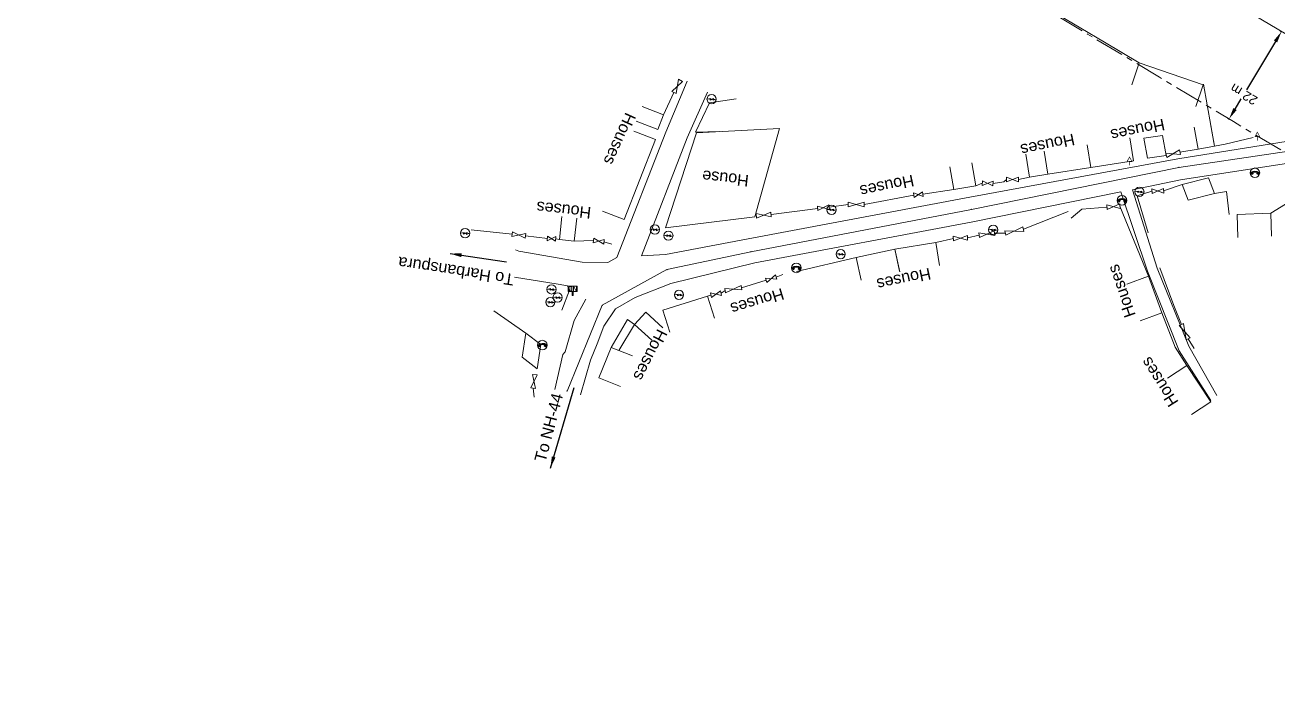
# Model space of a CAD drawing. Header units: metres. Extents: x 593168 to 611286, y 3401475 to 3412398.
# Drawn here: x 609917 to 610187.5, y 3402023.4 to 3402167.2 of the extents above; entities that cross this region are included whole.
import ezdxf
from ezdxf.enums import TextEntityAlignment as Align

# ---------------------------------------------------------------- set-up
doc = ezdxf.new("R2010")
doc.units = ezdxf.units.M
doc.header["$MEASUREMENT"] = 0
doc.linetypes.add('CENTER', pattern=[2, 1.25, -0.25, 0.25, -0.25])
doc.layers.get('Defpoints').update_dxf_attribs({"lineweight": 0})
for name, color, linetype, lineweight in [('Commercial Building Pucca', 251, 'Continuous', 0), ('Commercial Building Semipucca', 251, 'Continuous', 0), ('Compound Wall', 251, 'Continuous', 0), ('DFCC BOUNDARY', 6, 'CENTER', 0), ('Electric Pole', 251, 'Continuous', 0), ('Existing IR Track', 7, 'Continuous', 0), ('Gate', 251, 'Continuous', 0), ('Name Board', 251, 'Continuous', 0), ('Residential Building Pucca', 251, 'Continuous', 0), ('Residential Building Semipucca', 251, 'Continuous', 0), ('Sign Board', 251, 'Continuous', 0), ('Subroad Centre', 34, 'Continuous', 0), ('Subroad Edge', 34, 'Continuous', 0), ('Telephone_Pole', 251, 'Continuous', 0), ('Text1', 251, 'Continuous', 0)]:
    doc.layers.add(name, color=color, linetype=linetype, lineweight=lineweight)
doc.styles.add('NB', font='swissbo.ttf', dxfattribs={"height": 1.5})
doc.styles.get("Standard").update_dxf_attribs({"font": 'arial.ttf'})
doc.styles.add('Style-Arial', font='arial.ttf')
doc.dimstyles.new('ISO-25', dxfattribs={"dimtxt": 2.5, "dimasz": 2.5, "dimexe": 1.25, "dimexo": 0.625, "dimtad": 1, "dimtxsty": 'Standard', "dimcen": 2.5, "dimadec": 0, "dimazin": 0, "dimtfac": 1, "dimtmove": 0, "dimatfit": 3, "dimfxl": 1, "dimarcsym": 0})
doc.dimstyles.get("Standard").update_dxf_attribs({"dimtxt": 2.5, "dimasz": 0.18, "dimexe": 0.18, "dimexo": 0.0625, "dimgap": 0.09, "dimtad": 0, "dimtih": 1, "dimtoh": 1, "dimdec": 3, "dimzin": 0, "dimdsep": 46, "dimtxsty": 'Standard', "dimcen": 0.09, "dimaunit": 1, "dimadec": 4, "dimazin": 0, "dimtfac": 1, "dimtdec": 3, "dimtofl": 0, "dimtmove": 0, "dimatfit": 3, "dimfxl": 1, "dimtolj": 1, "dimtzin": 0, "dimarcsym": 0})

# ---------------------------------------------------------------- blocks, each defined once
blk = doc.blocks.new('GT')
at = {"layer": 'Gate'}
for p, q in [((-0.5, -0.5), (-0.5, 0.5)), ((-0.5, 0.5), (0.5, -0.5)), ((0.5, 0.5), (0.5, -0.5))]:
    blk.add_line(p, q, dxfattribs=at)
blk.add_lwpolyline([(0.5, 0.5), (-0.5, -0.5)], dxfattribs=at)
blk = doc.blocks.new('EP')
blk.add_hatch(color=8).paths.add_polyline_path([(-0.21, -0.05), (-0.21, 0.16), (-0.93, -0.01), (-0.31, 0.07), (-0.31, -0.19), (0.31, 0), (0.31, -0.24), (0.94, -0.01), (0.41, -0.1), (0.43, 0.15)])
at = {"color": 8}
for p, q in [((-0.93, -0.01), (-0.21, 0.16)), ((-0.31, 0.07), (-0.93, -0.01)), ((-0.31, -0.19), (-0.31, 0.07)), ((0.31, 0), (-0.31, -0.19)), ((-0.21, 0.16), (-0.21, -0.05)), ((-0.21, -0.05), (0.43, 0.15)), ((0.31, -0.24), (0.31, 0)), ((0.43, 0.15), (0.41, -0.1)), ((0.94, -0.01), (0.31, -0.24)), ((0.41, -0.1), (0.94, -0.01))]:
    blk.add_line(p, q, dxfattribs=at)
blk.add_circle((0, 0), 1, dxfattribs=at)
blk = doc.blocks.new('NB')
for p, q in [((-0.98, 0.82), (-0.98, 1.98)), ((-0.98, 1.98), (0.98, 1.98)), ((-0.98, 0.82), (0.98, 0.82)), ((-0.13, 0.82), (-0.13, 0)), ((-0.13, 0), (0.13, 0)), ((0.13, 0.82), (0.13, 0)), ((0.98, 1.98), (0.98, 0.82))]:
    blk.add_line(p, q)
at = {"style": 'NB', "width": 1.025371}
blk.add_text('NB', height=0.988, rotation=180, dxfattribs=at).set_placement((0, 1.39), align=Align.MIDDLE)
blk = doc.blocks.new('TP')
at = {"layer": 'Telephone_Pole'}
blk.add_hatch(color=8, dxfattribs=at).paths.add_polyline_path([(0.49, 0.08, -0.516403), (0.5, 0.04, 0.157799), (0.42, -0.19, 0.257253), (0.43, -0.21), (0.7, -0.4, 0.297943), (0.73, -0.4, 0.213635), (0.94, -0.09, 0.292624), (0.86, 0.1, 0.314672), (-0.86, 0.1, 0.297888), (-0.94, -0.1, 0.205841), (-0.73, -0.4, 0.297943), (-0.7, -0.4), (-0.43, -0.21, 0.257253), (-0.42, -0.19, 0.155164), (-0.5, 0.04, -0.510878), (-0.49, 0.08, -0.167449)])
at = {"layer": 'Telephone_Pole', "color": 8}
for p, q in [((-0.7, -0.4), (-0.43, -0.21)), ((-0.44, -0.22), (-0.44, -0.22)), ((0.7, -0.4), (0.43, -0.21)), ((0.44, -0.22), (0.44, -0.22))]:
    blk.add_line(p, q, dxfattribs=at)
blk.add_circle((0, 0), 1.03, dxfattribs=at)
for centre, radius, start, end in [((0.01, -1.13), 1.5, 55.3659, 125.2353), ((-0.48, 0.05), 0.0243, 109.2181, 217.464), ((-0.82, -0.21), 0.402, 2.1844, 37.464), ((0.01, -1.34), 1.5, 71.1943, 109.2181), ((0.82, -0.21), 0.402, 141.9464, 177.8156), ((0.48, 0.06), 0.0243, 321.9464, 71.1943), ((0.75, -0.06), 0.194, 350.1231, 55.3659), ((-0.44, -0.19), 0.0258, 304.4776, 2.1844), ((0.44, -0.19), 0.0258, 177.8156, 235.5224), ((0.72, -0.38), 0.0258, 235.5224, 301.8866), ((0.49, -0.01), 0.462, 301.8866, 350.1231)]:
    blk.add_arc(centre, radius, start, end, dxfattribs=at)
blk = doc.blocks.new('TSB')
at = {"const_width": 0.132}
blk.add_lwpolyline([(-0.51, 0.84), (0.54, 0.84), (0, 1.85)], close=True, dxfattribs=at)
at = {"const_width": 0.142}
blk.add_lwpolyline([(0, 0.84), (0, 0)], dxfattribs=at)
blk = doc.blocks.new('*D245')
at = {"layer": 'Defpoints', "color": 0, "linetype": 'ByBlock', "ltscale": 5, "transparency": 16777216}
for p in [(610187.85, 3402166.01), (610188.22, 3402165.78), (610176.53, 3402147.14)]:
    blk.add_point(p, dxfattribs=at)
at = {"layer": 'DFCC BOUNDARY', "color": 0, "linetype": 'ByBlock', "lineweight": -2, "ltscale": 5, "transparency": 16777216}
for p, q in [((610187.95, 3402165.94), (610188.33, 3402165.72)), ((610186.94, 3402163.64), (610180.67, 3402153.19)), ((610178.2, 3402149.06), (610179.51, 3402151.25)), ((610176.64, 3402147.07), (610177.02, 3402146.85))]:
    blk.add_line(p, q, dxfattribs=at)
at = {"layer": 'DFCC BOUNDARY', "color": 0, "linetype": 'ByBlock', "ltscale": 5, "transparency": 16777216}
for points in [[(610186.58, 3402163.85), (610187.29, 3402163.42), (610188.22, 3402165.78)], [(610177.84, 3402149.27), (610178.55, 3402148.84), (610176.91, 3402146.91)]]:
    blk.add_solid(points, dxfattribs=at)
at = {"layer": 'DFCC BOUNDARY', "color": 0, "linetype": 'ByBlock', "ltscale": 5, "transparency": 16777216, "insert": (610180.09, 3402152.22), "char_height": 2, "attachment_point": 5, "rotation": 149, "style": 'Style-Arial'}
blk.add_mtext('\\A1;22 m', dxfattribs=at)
blk = doc.blocks.new('TerminatorOpen_0.5')
at = {"color": 0, "linetype": 'ByBlock', "lineweight": -2}
for q in [(-1, 0.25), (-1, 0), (-1, -0.25)]:
    blk.add_line((0, 0), q, dxfattribs=at)

msp = doc.modelspace()

# ---------------------------------------------------------------- linework, layer by layer
at = {"layer": 'Commercial Building Pucca'}
for points in [[(610172.8917, 3402145.8721, 264.5027), (610173.7913, 3402141.0386, 263.9018), (610170.2641, 3402140.3557, 263.9348), (610169.3723, 3402145.1478, 263.9348)], [(610178.8261, 3402121.303, 265.4173), (610178.622, 3402126.2973, 265.4173), (610185.889, 3402126.5942, 266.3681), (610186.093, 3402121.5998, 266.3681)], [(610056.1568, 3402100.8333, 263.6448), (610054.6479, 3402105.5986, 263.6448), (610064.2881, 3402108.6512, 262.9501), (610065.797, 3402103.8858, 262.9501)], [(610163.6409, 3402090.9369, 266.9419), (610167.8208, 3402093.6781, 266.9419), (610172.965, 3402085.8339, 268.2915), (610168.7851, 3402083.0928, 268.2915)]]:
    msp.add_polyline3d(points, dxfattribs=at)
for points in [[(610163.3595, 3402139.0486, 263.7438), (610159.3105, 3402138.4258, 263.6009), (610158.5094, 3402142.7332, 263.3279), (610162.5609, 3402143.3563, 263.3279)], [(610166.7646, 3402132.7666, 264.1467), (610172.4824, 3402134.2212, 264.1437), (610173.7699, 3402130.7919, 263.9158), (610168.052, 3402129.3373, 263.9158)]]:
    msp.add_polyline3d(points, close=True, dxfattribs=at)
at = {"layer": 'Commercial Building Semipucca'}
for points in [[(610074.5091, 3402125.7911, 262.5542), (610055.2574, 3402123.3661, 262.5462), (610061.9127, 3402143.9005, 262.5692), (610079.8452, 3402144.8497, 262.5692)], [(610043.4962, 3402097.568, 263.5629), (610047.0601, 3402103.601, 262.5062), (610048.5536, 3402102.4872, 263.7448), (610045.165, 3402096.9079, 263.4249)], [(610025.0872, 3402100.6616, 262.0503), (610028.2902, 3402098.1914, 262.0833), (610027.4948, 3402092.9674, 262.5232), (610024.2916, 3402095.4377, 262.5232)]]:
    msp.add_polyline3d(points, close=True, dxfattribs=at)
for points in [[(610036.0698, 3402125.5164, 262.5342), (610035.5236, 3402120.5477, 262.5342), (610032.3188, 3402120.9, 261.8594), (610032.865, 3402125.8686, 261.8594)], [(610045.4954, 3402089.1582, 262.3032), (610040.8538, 3402091.0133, 262.3032), (610043.4792, 3402097.5817, 263.4249), (610048.1207, 3402095.7265, 263.4249)]]:
    msp.add_polyline3d(points, dxfattribs=at)
at = {"layer": 'Compound Wall'}
for points in [[(610139.7716, 3402169.5692, 263.247), (610150.0073, 3402163.5271, 266.577)], [(610150.0073, 3402163.5271, 266.577), (610157.4984, 3402158.9959, 266.8699)], [(610054.8157, 3402147.8018, 262.5232), (610057.0497, 3402152.6218, 262.6331)], [(610171.3635, 3402154.4396, 265.5613), (610173.7899, 3402141.0302, 263.9018)], [(610173.7899, 3402141.0302, 263.9018), (610176.033, 3402141.4825, 264.0137), (610182.1078, 3402142.9022, 264.1817)], [(610166.2899, 3402139.726, 263.8078), (610170.2641, 3402140.3557, 263.9348)], [(610122.2272, 3402132.4774, 263.273), (610123.6268, 3402133.0632, 263.6488)], [(610125.9553, 3402132.9461, 263.6259), (610128.3134, 3402133.3072, 263.219), (610128.8663, 3402133.8133, 263.3399)], [(610131.4503, 3402133.8283, 263.296), (610133.8222, 3402134.3549, 263.3499)], [(610185.889, 3402126.5942, 266.3681), (610198.8124, 3402134.4511, 266.9029), (610212.28, 3402126.3699, 265.9212)], [(610098.1347, 3402128.4429, 262.8371), (610108.8619, 3402130.4243, 262.0753)], [(610110.7777, 3402130.6763, 262.2832), (610117.4493, 3402131.6675, 263.201)], [(610159.4563, 3402122.3082, 263.8038), (610157.0353, 3402130.2735, 263.8988), (610160.2593, 3402131.2818, 264.2227)], [(610162.7749, 3402131.4052, 264.2847), (610166.7646, 3402132.7666, 264.1467)], [(610173.7699, 3402130.7919, 263.9158), (610176.3856, 3402131.2167, 263.7838), (610176.925, 3402126.2777, 265.7242)], [(610078.0386, 3402126.2598, 262.6331), (610088.0994, 3402127.6031, 262.9501)], [(610090.573, 3402127.8377, 262.9291), (610094.6999, 3402128.4127, 261.7274)], [(610142.8146, 3402125.5055, 263.4019), (610145.1359, 3402127.4547, 263.4489)], [(610145.1359, 3402127.4547, 263.4489), (610150.5227, 3402127.8312, 263.8908)], [(610153.3496, 3402128.0602, 263.8968), (610159.494, 3402112.965, 264.2777)], [(610132.4982, 3402123.1194, 263.229), (610142.1458, 3402126.9444, 263.4049)], [(610013.2785, 3402122.9551, 261.8234), (610022.1466, 3402122.0123, 260.9346)], [(610126.2533, 3402122.2249, 263.178), (610128.6129, 3402122.2573, 263.275)], [(610024.9895, 3402121.6571, 260.6717), (610029.7206, 3402121.0918, 261.8234)], [(610031.5239, 3402121.0324, 261.8984), (610032.3188, 3402120.9, 261.8594)], [(610035.5236, 3402120.5477, 262.5342), (610039.706, 3402120.6645, 262.6951)], [(610041.9509, 3402120.3471, 262.1233), (610043.6096, 3402119.8592, 262.4992)], [(610113.6195, 3402120.2273, 263.083), (610117.3863, 3402121.0837, 263.199)], [(610120.4463, 3402121.2243, 263.147), (610122.9772, 3402121.8084, 263.16)], [(610083.5402, 3402113.9787, 262.9531), (610096.426, 3402116.9861, 263.5419)], [(610166.6095, 3402102.5418, 265.9832), (610164.951, 3402106.5928, 265.2324), (610161.9383, 3402114.7477, 264.2967)], [(610071.6425, 3402110.4526, 263.7938), (610076.9472, 3402112.075, 264.0377)], [(610079.1171, 3402112.7585, 263.9478), (610080.5892, 3402113.3148, 263.7338)], [(610064.2881, 3402108.6512, 262.9501), (610065.0409, 3402108.8272, 262.9471)], [(610067.2177, 3402109.2815, 262.995), (610068.1259, 3402109.8361, 262.7601)], [(610018.2003, 3402105.4485, 260.4648), (610025.0867, 3402100.676, 262.0523)], [(610162.371, 3402105.0376, 265.1494), (610165.2537, 3402097.6154, 266.2271)], [(610169.3792, 3402097.3596, 267.6637), (610168.0994, 3402099.451, 266.0871)], [(610165.2537, 3402097.6154, 266.2271), (610167.8201, 3402093.6825, 266.9529)], [(610026.6444, 3402088.7818, 261.9104), (610026.8805, 3402086.8228, 262.1163)]]:
    msp.add_polyline3d(points, dxfattribs=at)
at = {"layer": 'DFCC BOUNDARY', "ltscale": 5, "flags": 128}
msp.add_lwpolyline([(610384.1916, 3402025.9612), (610382.6316, 3402023.3659), (610382.3057, 3402023.5616), (610366.1369, 3402033.2715), (610347.1756, 3402044.6438), (610329.2627, 3402055.3875), (610312.3002, 3402065.6121), (610295.1548, 3402075.9469), (610279.5398, 3402085.264), (610263.9981, 3402094.5373), (610245.9472, 3402105.4552), (610228.2258, 3402116.1741), (610211.1381, 3402126.4063), (610194.0456, 3402136.6412), (610177.8901, 3402146.3259), (610161.8846, 3402155.9206), (610146.3415, 3402165.2395), (610131.0407, 3402174.4132), (610114.7917, 3402184.1443), (610098.8085, 3402193.716), (610086.8119, 3402200.9009), (610089.8523, 3402205.9601)], dxfattribs=at)
at = {"layer": 'Existing IR Track', "color": 0, "lineweight": 15, "flags": 128}
msp.add_lwpolyline([(610189.2016, 3402165.1952), (610173.1961, 3402174.7899), (610157.6542, 3402184.1081), (610142.3534, 3402193.2818), (610126.0949, 3402203.0185), (610110.1117, 3402212.5903), (610092.4922, 3402223.1427), (610074.8862, 3402233.6872), (610059.38, 3402242.9886), (610043.8212, 3402252.3217), (610025.723, 3402263.1836), (610007.503, 3402274.1187), (609991.3437, 3402283.8005), (609974.9365, 3402293.6309), (609959.2001, 3402303.0293), (609943.4929, 3402312.4103), (609925.1291, 3402323.3988), (609906.9555, 3402334.2735)], dxfattribs=at)
at = {"layer": 'Residential Building Pucca'}
for points in [[(610155.8925, 3402154.2624, 266.8699), (610157.4984, 3402158.9959, 266.8699), (610171.3221, 3402154.3061, 265.5513), (610169.7162, 3402149.5725, 265.5513)], [(610050.1617, 3402149.6255, 262.5232), (610054.8157, 3402147.8018, 262.5232), (610053.5613, 3402144.6006, 262.4992), (610048.9073, 3402146.4243, 262.4992)], [(610066.9283, 3402144.166, 262.5692), (610061.7029, 3402144.0495, 262.5722), (610064.7477, 3402150.4117, 263.8168), (610070.4804, 3402151.2842, 263.8168)], [(610048.393, 3402144.3025, 262.4612), (610053.0493, 3402142.4848, 262.4612), (610046.3059, 3402125.2095, 262.3095), (610041.6495, 3402127.0271, 262.3095)], [(610155.4909, 3402142.8333, 263.6139), (610156.2925, 3402137.8995, 263.6139), (610147.0709, 3402136.4013, 263.4899), (610146.2693, 3402141.3352, 263.4899)], [(610136.9621, 3402139.9377, 263.3489), (610137.7742, 3402135.0056, 263.3489), (610133.8222, 3402134.3549, 263.3499), (610133.0101, 3402139.287, 263.3499)], [(610121.3917, 3402137.4057, 263.273), (610122.2272, 3402132.4774, 263.273), (610117.4493, 3402131.6675, 263.201), (610116.6139, 3402136.5957, 263.201)], [(610147.0709, 3402136.4013, 263.4899), (610137.7742, 3402135.0056, 263.3489)], [(610097.4935, 3402112.1029, 263.5419), (610096.426, 3402116.9861, 263.5419), (610104.7345, 3402118.8024, 263.081), (610105.802, 3402113.9191, 263.081)], [(610154.8048, 3402111.2337, 264.2777), (610159.494, 3402112.965, 264.2777), (610162.4098, 3402105.0675, 265.1484), (610157.7207, 3402103.3362, 265.1484)], [(610052.2724, 3402099.1471, 263.7448), (610048.5536, 3402102.4872, 263.7448), (610050.9614, 3402105.1681, 262.3742), (610054.6802, 3402101.828, 262.3742)]]:
    msp.add_polyline3d(points, dxfattribs=at)
at = {"layer": 'Residential Building Semipucca'}
msp.add_polyline3d([(610105.773, 3402114.0515, 263.081), (610104.7345, 3402118.8024, 263.081), (610113.6195, 3402120.2273, 263.083), (610114.411, 3402115.2918, 263.083)], dxfattribs=at)
at = {"layer": 'Subroad Centre'}
msp.add_polyline3d([(610033.9956, 3402088.1494, 262.2133), (610041.5615, 3402106.6897, 262.2533), (610055.5487, 3402114.3842, 262.4812), (610073.6678, 3402118.2108, 262.6861), (610121.2932, 3402127.3746, 263.128), (610166.0884, 3402136.4296, 263.8208), (610195.6092, 3402140.7819, 264.1397), (610209.6305, 3402143.493, 264.2477), (610219.9045, 3402160.6826, 263.8838), (610233.8679, 3402187.8758, 262.4892), (610240.4274, 3402201.6675, 262.0693), (610243.7363, 3402209.8728, 261.9004), (610244.6431, 3402218.0658, 261.7274), (610243.5554, 3402227.2513, 261.5924), (610236.0152, 3402240.5439, 261.3625), (610221.51, 3402260.5756, 261.4095), (610202.2225, 3402296.2273, 261.2246), (610180.5943, 3402331.0009, 261.0876), (610164.8961, 3402362.6338, 261.1736), (610152.6262, 3402390.8362, 261.2216), (610140.298, 3402423.9438, 261.4025)], dxfattribs=at)
for p in [(610166.088, 3402136.43, 263.821), (610121.293, 3402127.375, 263.128), (610073.668, 3402118.211, 262.686), (610055.549, 3402114.384, 262.481), (610041.562, 3402106.69, 262.253), (610033.996, 3402088.149, 262.213)]:
    msp.add_point(p, dxfattribs=at)
at = {"layer": 'Subroad Edge'}
msp.add_lwpolyline([(610212.4667, 3402140.7832), (610211.5022, 3402140.0918), (610210.5058, 3402138.6351), (610207.0879, 3402139.0286), (610196.2582, 3402138.3583), (610166.4388, 3402133.7807), (610156.0718, 3402131.6026), (610161.3703, 3402114.6966), (610168.2019, 3402097.8238), (610174.2621, 3402087.1743)], dxfattribs=at)
for points in [[(610022.8539, 3402118.6545, 261.7684), (610023.5641, 3402118.353, 261.7624), (610037.2244, 3402115.9776, 261.9613), (610042.7565, 3402115.902, 262.1853), (610044.7572, 3402116.9607, 262.2573), (610055.3373, 3402144.0647, 262.4952), (610059.9402, 3402155.0629, 262.6441)], [(610064.2685, 3402152.7204, 262.6361), (610059.9196, 3402142.8399, 262.5312), (610050.0734, 3402117.3485, 262.3912), (610055.2544, 3402117.6281, 262.4162), (610073.0708, 3402121.0451, 262.5872), (610120.9378, 3402130.015, 263.1), (610165.8525, 3402138.314, 263.7788), (610195.0917, 3402142.9666, 264.0557)], [(610172.9968, 3402086.0759, 268.2415), (610166.1502, 3402096.8405, 266.392), (610159.3317, 3402114.0388, 264.2157), (610153.558, 3402131.174, 263.5959), (610121.1927, 3402124.5923, 263.052), (610074.4867, 3402115.8379, 262.6751), (610056.3823, 3402111.3979, 262.4482), (610048.7035, 3402108.3638, 262.3322), (610044.4128, 3402105.8734, 262.2673), (610041.9322, 3402102.1665, 262.2563), (610040.4501, 3402098.3307, 262.2433), (610039.018, 3402094.8442, 262.2623), (610036.8469, 3402087.3331, 262.2273)], [(610022.6502, 3402112.7104, 261.8584), (610032.0879, 3402111.2132, 261.9733), (610034.0816, 3402110.8439, 262.0483), (610034.4818, 3402109.896, 262.1163), (610032.8538, 3402105.5781, 262.1773)], [(610031.3723, 3402088.4888, 262.1343), (610033.0764, 3402096.0069, 262.0833), (610033.5901, 3402096.5943, 262.1033), (610035.48, 3402103.4047, 262.1203), (610037.9964, 3402107.9838, 262.1353)]]:
    msp.add_polyline3d(points, dxfattribs=at)

# ---------------------------------------------------------------- block references
at = {"layer": 'Electric Pole', "xscale": 0.9997078269177826, "yscale": 0.9997078269177826, "zscale": 0.9997078269177826}
for p in [(610065.1844, 3402151.1785, 263.5559), (610157.5452, 3402131.1806, 263.6219), (610091.0855, 3402127.3016, 262.9011), (610011.9612, 3402122.2255, 261.8614), (610052.9455, 3402123.0194, 263.8918), (610055.8566, 3402121.7075, 261.9363), (610125.9841, 3402122.9655, 263.151), (610093.0431, 3402117.7035, 264.5556), (610030.6148, 3402110.0985, 263.9338), (610031.935, 3402108.3545, 261.7914), (610058.1439, 3402108.9262, 262.7051), (610030.3677, 3402107.3397, 261.8494)]:
    msp.add_blockref('EP', p, dxfattribs=at)
at = {"layer": 'Gate'}
for p, xscale, yscale, zscale, rotation in [((610057.7786, 3402153.9287, 156.3202), 2.992839565769728, 0.9997078268772006, 2.992839565769728, 241.3458718835141), ((610164.8247, 3402139.3873, 156.3202), 3.0076983795576, 0.9997078268772032, 3.0076983795576, 13.34587188302784), ((610124.791, 3402133.0047, 156.3202), 2.331372024061454, 0.9997078268772008, 2.331372024061454, 357.3458718808365), ((610130.1583, 3402133.8208, 156.3202), 2.584003592840534, 0.9997078268772032, 2.584003592840534, 0.3458718852349353), ((610109.8198, 3402130.5503, 156.3202), 1.932332049565164, 0.9997078268772032, 1.932332049565164, 7.345871882267454), ((610161.5171, 3402131.3435, 156.3202), 2.5186687880142, 0.9997078268772032, 2.5186687880142, 2.345871887509303), ((610089.3362, 3402127.7204, 156.3202), 2.484694515931383, 0.9997078268772032, 2.484694515931383, 5.345871882166377), ((610096.4173, 3402128.4278, 156.3202), 3.434948522716921, 0.9997078268771976, 3.434948522716921, 0.3458718828329018), ((610151.9361, 3402127.9457, 156.3202), 2.836127585668341, 0.9997078268772032, 2.836127585668341, 4.345871878703038), ((610076.4503, 3402126.1328, 156.3202), 3.186902034703409, 0.9997078268772057, 3.186902034703409, 4.345871878801594), ((610023.5681, 3402121.8347, 156.3202), 2.865034439294801, 0.9997078268772032, 2.865034439294801, 353.3458718787626), ((610124.6152, 3402122.0167, 156.3202), 3.302447007449012, 0.9997078268772032, 3.302447007449012, 7.345871878730509), ((610130.5555, 3402122.6884, 156.3202), 3.979865110128744, 0.9997078268772032, 3.979865110128744, 12.34587187995231), ((610030.6222, 3402121.0621, 156.3202), 1.804308679277894, 0.9997078268772032, 1.804308679277894, 358.3458718846688), ((610040.8285, 3402120.5058, 156.3202), 2.267214809163804, 0.9997078268772032, 2.267214809163804, 352.345871887727), ((610118.9163, 3402121.154, 156.3202), 3.063157638071158, 0.9997078268772032, 3.063157638071158, 2.345871884357595), ((610078.0319, 3402112.4154, 156.3202), 2.273735622328709, 0.9997078268772032, 2.273735622328709, 17.34587188163893), ((610066.1293, 3402109.0543, 156.3202), 2.223724616664704, 0.9997078268772032, 2.223724616664704, 11.34587188401081), ((610069.8842, 3402110.1444, 156.3202), 3.570244849022832, 0.9997078268772017, 3.570244849022832, 10.34587188557335), ((610167.3544, 3402100.9964, 156.3202), 3.431166352105215, 0.999707826877203, 3.431166352105215, 115.3458718829507), ((610026.8405, 3402090.2317, 156.3202), 2.926144126428825, 0.9997078268772032, 2.926144126428825, 82.3458718833604)]:
    msp.add_blockref('GT', p, dxfattribs=dict(at, xscale=xscale, yscale=yscale, zscale=zscale, rotation=rotation))
at = {"layer": 'Name Board', "xscale": 0.9997078269177826, "yscale": 0.9997078269177826, "zscale": 0.9997078269177826}
msp.add_blockref('NB', (610035.1911, 3402108.8095, 262.0603), dxfattribs=at)
at = {"layer": 'Sign Board', "xscale": 0.9997078269177826, "yscale": 0.9997078269177826, "zscale": 0.9997078269177826}
for p in [(610182.9998, 3402142.2148, 264.1787), (610155.406, 3402136.8614, 263.5779)]:
    msp.add_blockref('TSB', p, dxfattribs=at)
at = {"layer": 'Telephone_Pole', "xscale": 0.9997078269177826, "yscale": 0.9997078269177826, "zscale": 0.9997078269177826}
for p in [(610182.4932, 3402135.2875, 264.1017), (610153.7804, 3402129.3328, 263.6968), (610083.4723, 3402114.7346, 262.9551), (610028.6332, 3402098.0707, 262.0813)]:
    msp.add_blockref('TP', p, dxfattribs=at)

# ---------------------------------------------------------------- texts
at = {"layer": 'Subroad Edge'}
for s, rotation, p in [('To Harbanspura', 171.3713, (610022.6628, 3402113.3777)), ('To NH-44', 75.300532, (610029.3001, 3402072.6374))]:
    msp.add_text(s, height=2.5, rotation=rotation, dxfattribs=at).set_placement(p)
at = {"layer": 'Text1'}
for s, rotation, p in [('Houses', 245.697149, (610046.6639, 3402148.4951, 156.3202)), ('Houses', 245.697149, (610046.6639, 3402148.4951, 156.3202)), ('Houses', 191.965891, (610162.7168, 3402146.9912, 156.3202)), ('Houses', 191.965891, (610162.7168, 3402146.9912, 156.3202)), ('Houses', 191.965891, (610143.2729, 3402143.7768, 156.3202)), ('Houses', 191.965891, (610143.2729, 3402143.7768, 156.3202)), ('House', 173.81485, (610073.327, 3402134.753, 156.3202)), ('House', 173.81485, (610073.327, 3402134.753, 156.3202)), ('Houses', 191.965891, (610108.5828, 3402134.8889, 156.3202)), ('Houses', 191.965891, (610108.5828, 3402134.8889, 156.3202)), ('Houses', 173.81485, (610039.2845, 3402127.8321, 156.3202)), ('Houses', 173.81485, (610039.2845, 3402127.8321, 156.3202)), ('Houses', 191.965891, (610112.223, 3402114.76, 156.3202)), ('Houses', 191.965891, (610112.223, 3402114.76, 156.3202)), ('Houses', 109.109841, (610156.7904, 3402104.5582, 156.3202)), ('Houses', 109.109841, (610156.7904, 3402104.5582, 156.3202)), ('Houses', 196.90186, (610080.3515, 3402110.4143, 156.3202)), ('Houses', 196.90186, (610080.3515, 3402110.4143, 156.3202)), ('Houses', 243.035709, (610053.539, 3402101.7678, 156.3202)), ('Houses', 243.035709, (610053.539, 3402101.7678, 156.3202)), ('Houses', 122.228992, (610166.1027, 3402085.7588, 156.3202)), ('Houses', 122.228992, (610166.1027, 3402085.7588, 156.3202))]:
    msp.add_text(s, height=2.5, rotation=rotation, dxfattribs=at).set_placement(p)

# ---------------------------------------------------------------- dimensions: what is measured, and where the dimension line sits
at = {"layer": 'DFCC BOUNDARY', "linetype": 'ByBlock', "ltscale": 5}
dim = msp.add_linear_dim(base=(610188.2224, 3402165.7821), p1=(610176.5343, 3402147.1386), p2=(610187.8458, 3402166.0079), angle=59.058813, dimstyle='Standard', override={"dimtxt": 2, "dimasz": 2.5, "dimexe": 0.125, "dimexo": 0.125, "dimgap": 0.125, "dimtad": 1, "dimtih": 0, "dimtoh": 0, "dimdec": 3, "dimzin": 11, "dimpost": ' m', "dimtxsty": 'Style-Arial', "dimsah": 1, "dimadec": 4, "dimazin": 3, "dimtmove": 2, "dimatfit": 1, "dimldrblk": 'TerminatorOpen_0.5', "dimfrac": 2, "dimtzin": 11}, dxfattribs=at)
dim.commit()
dim.dimension.update_dxf_attribs({"geometry": '*D245', "text_midpoint": (610180.0931, 3402152.221), "dimtype": 129, "text_rotation": 149})

# ---------------------------------------------------------------- leaders
at = {"layer": 'Subroad Edge'}
for points in [[(610008.7269, 3402117.8327, 261.8614), (610020.8707, 3402116.0468, 261.8614)], [(610030.3833, 3402071.5142), (610035.4859, 3402088.901)]]:
    msp.add_leader(points, dimstyle='ISO-25', override={"dimtxt": 3, "dimasz": 2.5, "dimgap": 0.625, "dimtad": 0, "dimdec": 3, "dimzin": 2, "dimtdec": 3}, dxfattribs=at)

doc.saveas('drawing.dxf')
